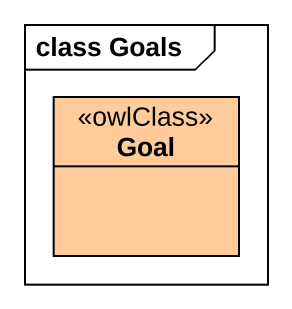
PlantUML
@startuml
mainframe class Goals
hide circle
hide empty members
class Goal <<owlClass>> #FFCC99
@enduml
